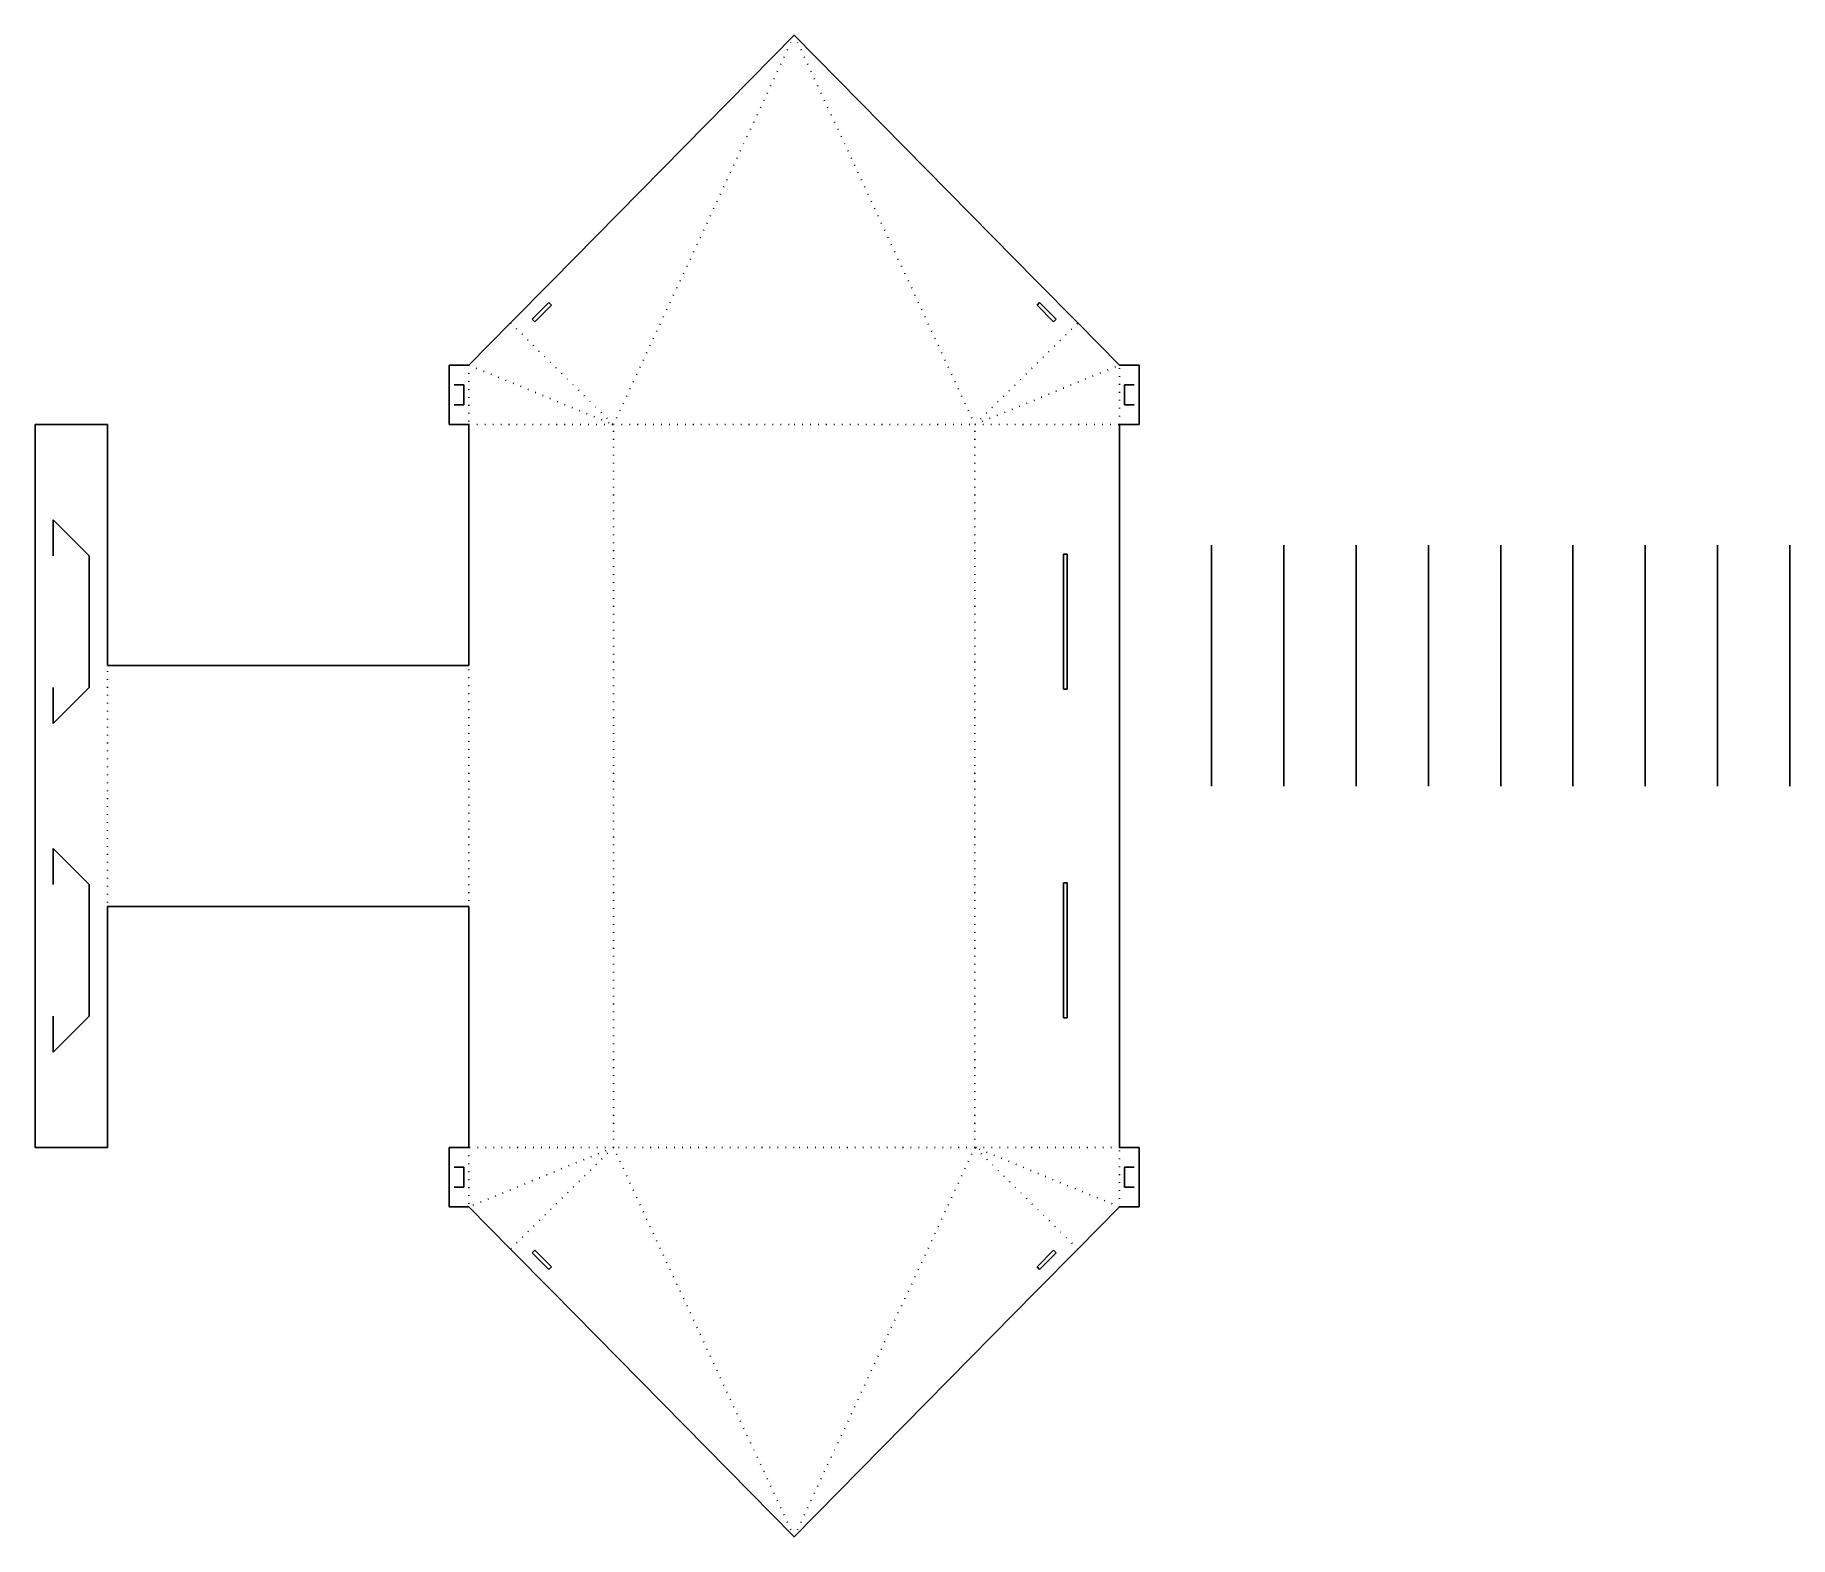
# Model space of a CAD drawing. Extents: x 0 to 243, y 0 to 208.
import ezdxf

# ---------------------------------------------------------------- set-up
doc = ezdxf.new("R2010")
doc.units = 0
doc.linetypes.add('DOTTED', pattern=[1, 0, -1])

msp = doc.modelspace()

# ---------------------------------------------------------------- linework, layer by layer
at = {"color": 5}
for p, q in [((71.51, 173.73), (105, 207.7)), ((105, 207.7), (138.49, 173.73)), ((65.76, 167.89), (71.51, 173.73)), ((138.49, 173.73), (144.24, 167.89)), ((71.05, 170.7), (68.78, 168.4)), ((69.14, 168.05), (71.41, 170.35)), ((71.41, 170.35), (71.05, 170.7)), ((138.95, 170.7), (138.59, 170.35)), ((138.59, 170.35), (140.86, 168.05)), ((141.22, 168.4), (138.95, 170.7)), ((60, 162.05), (65.76, 167.89)), ((68.78, 168.4), (69.14, 168.05)), ((140.86, 168.05), (141.22, 168.4)), ((144.24, 167.89), (150, 162.05)), ((57.27, 162.05), (60, 162.05)), ((57.27, 153.85), (57.27, 162.05)), ((150, 162.05), (152.73, 162.05)), ((152.73, 162.05), (152.73, 153.85)), ((59.32, 159.32), (57.95, 159.32)), ((59.32, 156.59), (59.32, 159.32)), ((152.05, 159.32), (150.68, 159.32)), ((150.68, 159.32), (150.68, 156.59)), ((57.95, 156.59), (59.32, 156.59)), ((150.68, 156.59), (152.05, 156.59)), ((0, 153.85), (10, 153.85)), ((0, 53.85), (0, 153.85)), ((10, 153.85), (10, 120.52)), ((10, 153.85), (10, 153.85)), ((60, 153.85), (57.27, 153.85)), ((60, 153.85), (60, 153.85)), ((60, 120.52), (60, 153.85)), ((152.73, 153.85), (150, 153.85)), ((150, 153.85), (150, 53.85)), ((7.5, 135.67), (2.5, 140.67)), ((2.5, 140.67), (2.5, 135.67)), ((162.73, 137.18), (162.73, 103.85)), ((162.73, 137.18), (162.73, 137.18)), ((162.73, 103.85), (162.73, 137.18)), ((172.73, 137.18), (172.73, 103.85)), ((172.73, 137.18), (172.73, 137.18)), ((172.73, 103.85), (172.73, 137.18)), ((182.73, 137.18), (182.73, 103.85)), ((182.73, 137.18), (182.73, 137.18)), ((182.73, 103.85), (182.73, 137.18)), ((192.73, 137.18), (192.73, 103.85)), ((192.73, 137.18), (192.73, 137.18)), ((192.73, 103.85), (192.73, 137.18)), ((202.73, 137.18), (202.73, 103.85)), ((202.73, 137.18), (202.73, 137.18)), ((202.73, 103.85), (202.73, 137.18)), ((212.73, 137.18), (212.73, 103.85)), ((212.73, 137.18), (212.73, 137.18)), ((212.73, 103.85), (212.73, 137.18)), ((222.73, 137.18), (222.73, 103.85)), ((222.73, 137.18), (222.73, 137.18)), ((222.73, 103.85), (222.73, 137.18)), ((232.73, 137.18), (232.73, 103.85)), ((232.73, 137.18), (232.73, 137.18)), ((232.73, 103.85), (232.73, 137.18)), ((242.73, 137.18), (242.73, 103.85)), ((242.73, 137.18), (242.73, 137.18)), ((242.73, 103.85), (242.73, 137.18)), ((7.5, 117.49), (7.5, 135.67)), ((142.25, 135.92), (142.25, 117.24)), ((142.75, 135.92), (142.25, 135.92)), ((142.75, 117.24), (142.75, 135.92)), ((10, 120.52), (60, 120.52)), ((2.5, 117.49), (2.5, 112.49)), ((2.5, 112.49), (7.5, 117.49)), ((142.25, 117.24), (142.75, 117.24)), ((162.73, 103.85), (162.73, 103.85)), ((172.73, 103.85), (172.73, 103.85)), ((182.73, 103.85), (182.73, 103.85)), ((192.73, 103.85), (192.73, 103.85)), ((202.73, 103.85), (202.73, 103.85)), ((212.73, 103.85), (212.73, 103.85)), ((222.73, 103.85), (222.73, 103.85)), ((232.73, 103.85), (232.73, 103.85)), ((242.73, 103.85), (242.73, 103.85)), ((7.5, 90.22), (2.5, 95.22)), ((2.5, 95.22), (2.5, 90.22)), ((7.5, 72.03), (7.5, 90.22)), ((142.25, 90.47), (142.25, 71.78)), ((142.75, 90.47), (142.25, 90.47)), ((142.75, 71.78), (142.75, 90.47)), ((60, 87.18), (10, 87.18)), ((10, 87.18), (10, 53.85)), ((60, 53.85), (60, 87.18)), ((2.5, 72.03), (2.5, 67.03)), ((2.5, 67.03), (7.5, 72.03)), ((142.25, 71.78), (142.75, 71.78)), ((10, 53.85), (0, 53.85)), ((10, 53.85), (10, 53.85)), ((57.27, 53.85), (60, 53.85)), ((57.27, 45.65), (57.27, 53.85)), ((60, 53.85), (60, 53.85)), ((150, 53.85), (152.73, 53.85)), ((152.73, 53.85), (152.73, 45.65)), ((59.32, 51.12), (57.95, 51.12)), ((59.32, 48.38), (59.32, 51.12)), ((152.05, 51.12), (150.68, 51.12)), ((150.68, 51.12), (150.68, 48.38)), ((57.95, 48.38), (59.32, 48.38)), ((150.68, 48.38), (152.05, 48.38)), ((60, 45.65), (57.27, 45.65)), ((65.76, 39.81), (60, 45.65)), ((150, 45.65), (144.24, 39.81)), ((152.73, 45.65), (150, 45.65)), ((71.51, 33.97), (65.76, 39.81)), ((69.14, 39.66), (68.78, 39.31)), ((68.78, 39.31), (71.05, 37)), ((71.41, 37.35), (69.14, 39.66)), ((144.24, 39.81), (138.49, 33.97)), ((140.86, 39.66), (138.59, 37.35)), ((138.95, 37), (141.22, 39.31)), ((141.22, 39.31), (140.86, 39.66)), ((71.05, 37), (71.41, 37.35)), ((138.59, 37.35), (138.95, 37)), ((105, 0), (71.51, 33.97)), ((138.49, 33.97), (105, 0))]:
    msp.add_line(p, q, dxfattribs=at)
at = {"color": 1, "linetype": 'DOTTED'}
for p, q in [((105, 207.7), (80, 153.85)), ((105, 207.7), (130, 153.85)), ((65.76, 167.89), (80, 153.85)), ((130, 153.85), (144.24, 167.89)), ((10, 153.85), (10, 53.85)), ((60, 53.85), (60, 153.85)), ((60, 153.85), (80, 153.85)), ((80, 53.85), (80, 153.85)), ((80, 153.85), (105, 153.85)), ((105, 153.85), (130, 153.85)), ((130, 53.85), (130, 153.85)), ((130, 153.85), (150, 153.85)), ((80, 53.85), (60, 53.85)), ((80, 53.85), (65.76, 39.81)), ((105, 53.85), (80, 53.85)), ((105, 0), (80, 53.85)), ((130, 53.85), (105, 53.85)), ((105, 0), (130, 53.85)), ((150, 53.85), (130, 53.85)), ((144.24, 39.81), (130, 53.85))]:
    msp.add_line(p, q, dxfattribs=at)
at = {"color": 3, "linetype": 'DOTTED'}
for p, q in [((60, 162.05), (80, 153.85)), ((60, 162.05), (60, 153.85)), ((130, 153.85), (150, 162.05)), ((150, 153.85), (150, 162.05)), ((80, 53.85), (60, 45.65)), ((60, 53.85), (60, 45.65)), ((150, 45.65), (130, 53.85)), ((150, 45.65), (150, 53.85))]:
    msp.add_line(p, q, dxfattribs=at)

doc.saveas('drawing.dxf')
